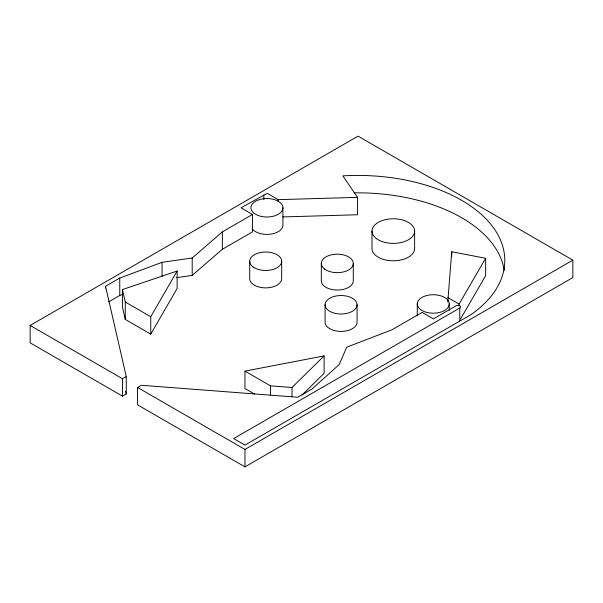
<?xml version="1.0" encoding="UTF-8"?>
<svg xmlns="http://www.w3.org/2000/svg" width="603" height="603" viewBox="0 0 603 603"><rect width="100%" height="100%" fill="white"/><g stroke="black" fill="none" stroke-linecap="round" stroke-linejoin="round"><path stroke-width="0.9" d="M447.765 302.141L451.73 251.752L485.649 258.288L485.649 275.692L460.473 319.085M150.75 334.137L150.75 316.733L177.131 271.041L122.417 289.576L122.417 306.98L125.273 319.424L150.75 334.137L177.131 288.445L177.131 271.041M459.071 305.925L459.071 304.085L485.649 258.288M292.01 396.646L292.01 387.488L324.113 355.898L324.113 373.302L302.043 395.025M105.525 288.098L105.525 286.267L119.763 278.043L162.056 262.335L192.206 257.986L222.356 231.869L252.506 214.464L252.506 231.876L222.356 249.28L192.206 275.39L176.671 277.629M105.525 286.267L126.253 376.566L126.253 393.978L122.484 396.148L30.15 342.843L30.15 325.432L358.031 136.135L572.85 260.157L572.85 277.568L244.969 466.865L137.559 404.854L137.559 387.45L141.328 385.272L297.731 397.241L311.97 389.018L339.188 364.596L346.725 347.192L391.95 329.788L422.1 312.377L433.406 318.904L456.019 305.849A2.668 1.538 0 0 1 459.788 305.849A2.668 1.538 0 0 1 459.788 308.027L459.788 320.856M108.691 301.847L119.763 295.455L122.409 294.475M30.15 325.432L122.484 378.744L126.253 376.566M459.788 308.027L233.663 438.577L244.969 445.104L471.094 314.555A147.238 85.008 0 0 0 487.45 220.404A147.238 85.008 0 0 0 342.866 175.85L357.511 197.362L357.511 214.766L282.837 216.922M137.559 387.45L244.969 449.461L572.85 260.157M357.511 197.362L278.171 199.646L267.204 193.314L241.012 207.831L252.506 214.464M254.526 394.053L244.969 388.536L244.969 371.124L324.113 355.898M244.969 371.124L270.446 385.837L292.01 387.488M447.765 297.558L459.071 304.085M122.417 289.576L125.273 302.02L150.75 316.733M125.628 391.241L126.253 393.978M451.73 251.752L451.73 256.335M449.243 303.957L449.243 310.372M417.268 303.957L417.268 315.866M414.63 231.085L414.63 248.496A21.316 12.309 0 0 1 393.314 260.798A21.316 12.309 0 0 1 371.991 248.496L371.991 231.085M357.059 304.764A15.987 9.233 0 0 1 333.075 312.761A15.987 9.233 0 0 1 333.075 296.766A15.987 9.233 0 0 1 357.059 304.764L357.059 322.168A15.987 9.233 0 0 1 341.072 331.401A15.987 9.233 0 0 1 325.085 322.168L325.085 304.764M353.29 263.421L353.29 280.832A15.987 9.233 0 0 1 337.303 290.058A15.987 9.233 0 0 1 321.316 280.832L321.316 263.421M282.928 207.779L282.928 225.183A15.987 9.233 0 0 1 270.061 234.235A15.987 9.233 0 0 1 252.167 228.718M281.684 261.25L281.684 278.654A15.987 9.233 0 0 1 265.697 287.887A15.987 9.233 0 0 1 249.71 278.654L249.71 261.25M278.171 199.646L278.171 201.477M270.446 385.837L270.446 395.003M263.812 194.882L263.812 199.465M244.969 449.461L244.969 466.865M222.356 231.869L222.356 249.28M192.206 257.986L192.206 275.39M162.056 262.335L162.056 276.076M125.273 302.02L125.273 319.424M122.484 378.744L122.484 396.148M119.763 278.043L119.763 295.455M354.134 192.854A147.238 85.008 0 0 1 504.244 270.461M376.4 238.577A21.316 12.309 0 0 0 413.01 235.796A21.316 12.309 0 0 0 390.533 218.881A21.316 12.309 0 0 0 376.4 238.577M324.618 269.044A15.987 9.233 0 0 0 352.077 266.956A15.987 9.233 0 0 0 335.215 254.27A15.987 9.233 0 0 0 324.618 269.044M253.011 266.865A15.987 9.233 0 0 0 280.47 264.777A15.987 9.233 0 0 0 263.609 252.092A15.987 9.233 0 0 0 253.011 266.865M254.255 213.394A15.987 9.233 0 0 0 281.714 211.306A15.987 9.233 0 0 0 264.853 198.621A15.987 9.233 0 0 0 254.255 213.394M420.57 309.58A15.987 9.233 0 0 0 448.029 307.492A15.987 9.233 0 0 0 431.168 294.807A15.987 9.233 0 0 0 420.57 309.58"/></g></svg>
